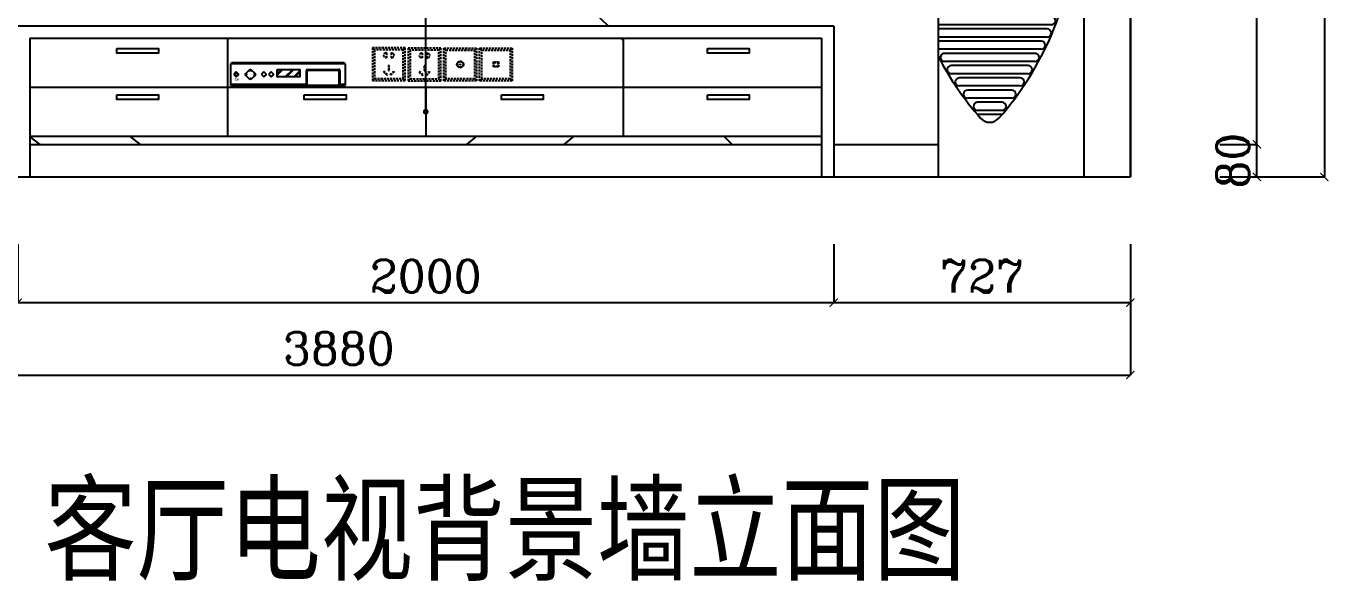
# Model space of a CAD drawing. Header units: millimetres. Extents: x 512961 to 1001058, y -961995 to -458543.
# Drawn here: x 879231 to 882424, y -912044 to -910684 of the extents above; entities that cross this region are included whole.
import ezdxf
from ezdxf.enums import TextEntityAlignment as Align

# ---------------------------------------------------------------- set-up
doc = ezdxf.new("R2010")
doc.units = ezdxf.units.MM
doc.header["$MEASUREMENT"] = 0
doc.header["$PDMODE"] = 3
doc.linetypes.add('DASHED2', pattern=[0.375, 0.25, -0.125])
doc.layers.get('0').update_dxf_attribs({"linetype": 'CONTINUOUS'})
doc.layers.get('DEFPOINTS').update_dxf_attribs({"linetype": 'CONTINUOUS'})
for name, color, linetype in [('2', 4, 'CONTINUOUS'), ('LAYER4', 7, 'CONTINUOUS'), ('txt', 7, 'CONTINUOUS'), ('家具外线', 4, 'CONTINUOUS'), ('衣服', 7, 'CONTINUOUS'), ('辅助线', 8, 'CONTINUOUS')]:
    doc.layers.add(name, color=color, linetype=linetype)
doc.styles.add('HZXY', font='complex.shx', dxfattribs={"bigfont": 'HZXY.shx'})
doc.styles.get("Standard").update_dxf_attribs({"font": 'complex.shx', "bigfont": 'hzxy.shx'})
doc.dimstyles.new('LMDIM40', dxfattribs={"dimtxt": 80, "dimasz": 20, "dimexe": 0, "dimexo": 0, "dimgap": 25, "dimtad": 1, "dimdec": 0, "dimzin": 0, "dimdsep": 46, "dimtxsty": 'Standard', "dimblk1": 'DOT', "dimblk2": 'DOT', "dimsah": 1, "dimcen": 0, "dimclrd": 2, "dimclre": 2, "dimclrt": 2, "dimadec": 0, "dimazin": 0, "dimtfac": 1, "dimtdec": 0, "dimtmove": 2, "dimatfit": 3, "dimldrblk": 'DOT', "dimfxl": 0, "dimtolj": 1, "dimtzin": 0, "dimarcsym": 0})

# ---------------------------------------------------------------- blocks, each defined once
blk = doc.blocks.new('sdgwre')
at = {"color": 8, "linetype": 'DASHED2', "ltscale": 20}
for p, q in [((189015.8236658382, -125715.3439733663), (189010.8236658382, -125710.3439733663)), ((189090.8236658382, -125710.3439733663), (189010.8236658382, -125710.3439733663)), ((189010.8236658382, -125710.3439733663), (189010.8236658382, -125790.3439733663)), ((189044.8236658382, -125722.4011689704), (189042.8236658382, -125722.4011689704)), ((189042.8236658382, -125722.4011689704), (189042.8236658382, -125723.4011689704)), ((189042.8236658382, -125733.4011689704), (189042.8236658382, -125734.4011689704)), ((189044.8236658382, -125734.4011689704), (189042.8236658382, -125734.4011689704)), ((189044.8236658382, -125722.4011689704), (189044.8236658382, -125734.4011689704)), ((189056.8236658382, -125722.4011689704), (189056.8236658382, -125734.4011689704)), ((189056.8236658382, -125722.4011689704), (189058.8236658382, -125722.4011689704)), ((189056.8236658382, -125734.4011689704), (189058.8236658382, -125734.4011689704)), ((189058.8236658382, -125722.4011689704), (189058.8236658382, -125723.4011689704)), ((189058.8236658382, -125733.4011689704), (189058.8236658382, -125734.4011689704)), ((189085.8236658382, -125715.3439733663), (189090.8236658382, -125710.3439733663)), ((189090.8236658382, -125790.3439733663), (189090.8236658382, -125710.3439733663)), ((189015.8236658382, -125785.3439733663), (189010.8236658382, -125790.3439733663)), ((189010.8236658382, -125790.3439733663), (189090.8236658382, -125790.3439733663)), ((189085.8236658382, -125785.3439733663), (189090.8236658382, -125790.3439733663))]:
    blk.add_line(p, q, dxfattribs=at)
for points in [[(189085.8236658382, -125785.3439733663), (189085.8236658382, -125715.3439733663), (189015.8236658382, -125715.3439733663), (189015.8236658382, -125785.3439733663)], [(189038.9212684025, -125767.2993360248), (189037.5070548401, -125768.7135495872), (189045.9923362143, -125777.1988309615), (189047.4065497767, -125775.7846173991)], [(189049.8236658382, -125765.4587104602), (189051.8236658382, -125765.4587104602), (189051.8236658382, -125753.4587104602), (189049.8236658382, -125753.4587104602)], [(189062.726063274, -125767.2993360248), (189064.1402768363, -125768.7135495872), (189055.654995462, -125777.1988309615), (189054.2407818997, -125775.7846173991)]]:
    blk.add_lwpolyline(points, close=True, dxfattribs=at)
for centre, start, end in [((189042.8236658382, -125728.4011689704), 90, 270), ((189058.8236658382, -125728.4011689704), 270, 90)]:
    blk.add_arc(centre, 5, start, end, dxfattribs=at)
blk = doc.blocks.new('wt2t')
at = {"color": 8, "linetype": 'DASHED2', "ltscale": 20}
for p, q in [((189327.1380178676, -125790.3439733663), (189327.1380178676, -125710.3439733663)), ((189332.1380178676, -125715.3439733663), (189327.1380178676, -125710.3439733663)), ((189327.1380178676, -125710.3439733663), (189407.1380178676, -125710.3439733663)), ((189402.1380178676, -125715.3439733663), (189407.1380178676, -125710.3439733663)), ((189407.1380178676, -125710.3439733663), (189407.1380178676, -125790.3439733663)), ((189332.1380178676, -125785.3439733663), (189327.1380178676, -125790.3439733663)), ((189407.1380178676, -125790.3439733663), (189327.1380178676, -125790.3439733663)), ((189402.1380178676, -125785.3439733663), (189407.1380178676, -125790.3439733663))]:
    blk.add_line(p, q, dxfattribs=at)
for points in [[(189332.1380178676, -125785.3439733663), (189332.1380178676, -125715.3439733663), (189402.1380178676, -125715.3439733663), (189402.1380178676, -125785.3439733663)], [(189361.1380178676, -125744.3439733663), (189373.1380178676, -125744.3439733663), (189373.1380178676, -125756.3439733663), (189361.1380178676, -125756.3439733663)], [(189362.1380178676, -125745.3439733663), (189372.1380178676, -125745.3439733663), (189372.1380178676, -125755.3439733663), (189362.1380178676, -125755.3439733663)]]:
    blk.add_lwpolyline(points, close=True, dxfattribs=at)
blk = doc.blocks.new('wgw')
at = {"color": 8, "linetype": 'DASHED2', "ltscale": 20}
for p, q in [((189209.7020214199, -125790.3439733663), (189209.7020214199, -125710.3439733663)), ((189214.7020214199, -125715.3439733663), (189209.7020214199, -125710.3439733663)), ((189209.7020214199, -125710.3439733663), (189289.7020214199, -125710.3439733663)), ((189284.7020214199, -125715.3439733663), (189289.7020214199, -125710.3439733663)), ((189289.7020214199, -125710.3439733663), (189289.7020214199, -125790.3439733663)), ((189214.7020214199, -125785.3439733663), (189209.7020214199, -125790.3439733663)), ((189289.7020214199, -125790.3439733663), (189209.7020214199, -125790.3439733663)), ((189284.7020214199, -125785.3439733663), (189289.7020214199, -125790.3439733663))]:
    blk.add_line(p, q, dxfattribs=at)
blk.add_lwpolyline([(189214.7020214199, -125785.3439733663), (189214.7020214199, -125715.3439733663), (189284.7020214199, -125715.3439733663), (189284.7020214199, -125785.3439733663)], close=True, dxfattribs=at)
blk.add_circle((189249.7020214199, -125750.3439733663), 8, dxfattribs=at)
at = {"color": 8, "linetype": 'DASHED2', "ltscale": 200}
for radius in [7, 1]:
    blk.add_circle((189249.7020214199, -125750.3439733663), radius, dxfattribs=at)
blk = doc.blocks.new('43stenb')
at = {"layer": '衣服', "ltscale": 10}
h = blk.add_hatch(dxfattribs=at)
h.set_pattern_fill('AR-RROOF', color=8, angle=45, style=0)
h.set_pattern_definition([(45, (-704.1541765686123, 0), (21.55261469056598, 57.47363917484257), [381, -50.8, 127, -25.4]), (45, (-689.2469514076377, 32.8677374031131), (-41.84799352418225, 5.926969039905642), [76.2, -8.382, 152.4, -19.05]), (45, (-710.4403558533609, 24.24669152688672), (81.36112045688655, 105.4282068613518), [203.2, -35.56, 101.6, -25.4])])
h.paths.add_polyline_path([(11889.40824239845, -17031.7481247115), (11889.40824239845, -17013.7158231924), (11833.88401324702, -17013.7158231924), (11833.88401324702, -17031.7481247115)])
at = {"layer": '衣服', "color": 44}
for p, q in [((11719.92854471519, -17052.90978820224), (11719.92854471519, -17000.99036644508)), ((11723.92854471519, -16996.99036644508), (11996.25520698272, -16996.99036644508)), ((11905.75068253065, -17052.90978820224), (11905.75068253065, -17015.6803825775)), ((11907.75068253065, -17013.6803825775), (11985.32086492995, -17013.6803825775)), ((11987.32086492995, -17015.6803825775), (11987.32086492995, -17052.90978820224)), ((12000.25520698273, -17000.99036644508), (12000.25520698273, -17052.90978820224)), ((12000.25520698273, -17052.90978820224), (11719.92854471519, -17052.90978820224)), ((11745.85611781464, -17057.45994420344), (11745.85611781464, -17052.90978820224)), ((11745.85611781464, -17052.90978820224), (11780.4873735549, -17052.90978820224)), ((11780.4873735549, -17057.45994420344), (11745.85611781464, -17057.45994420344)), ((11780.4873735549, -17052.90978820224), (11780.4873735549, -17057.45994420344)), ((11939.69637814301, -17052.90978820224), (11939.69637814301, -17057.45994420344)), ((11974.32763388327, -17052.90978820224), (11939.69637814301, -17052.90978820224)), ((11939.69637814301, -17057.45994420344), (11974.32763388327, -17057.45994420344)), ((11974.32763388327, -17057.45994420344), (11974.32763388327, -17052.90978820224))]:
    blk.add_line(p, q, dxfattribs=at)
at = {"layer": '衣服', "color": 8}
for p, q in [((11720.46444310005, -16998.99036644508), (11999.71930859786, -16998.99036644508)), ((11907.75068253065, -17052.90978820224), (11907.75068253065, -17017.6803825775)), ((11909.75068253065, -17015.6803825775), (11983.32086492995, -17015.6803825775)), ((11985.32086492995, -17017.6803825775), (11985.32086492995, -17052.90978820224)), ((11905.75068253065, -17050.90978820224), (11719.92854471519, -17050.90978820224)), ((12000.25520698273, -17050.90978820224), (11987.32086492995, -17050.90978820224))]:
    blk.add_line(p, q, dxfattribs=at)
at = {"layer": '衣服', "color": 44}
for points in [[(11756.99618651659, -17023.77395787442), (11766.00333185246, -17014.7668125227, -0.4142135623730006), (11770.52881525205, -17014.7668125227), (11779.53596066228, -17023.77395789008, -0.4142135626642823), (11779.53596066909, -17028.29944129192), (11770.52881532187, -17037.30658666409, -0.4142135626355398), (11766.00333192024, -17037.30658666206), (11756.99618652112, -17028.29944126949, -0.4142135617870459)], [(11732.84415958702, -17020.78081073646), (11728.3802303619, -17025.24473996151, 0.4142135623453086), (11728.38023036182, -17026.82865915129), (11732.84415958702, -17031.29258837741, 0.414213562003753), (11734.42807877588, -17031.29258837841), (11738.89200800192, -17026.82865916462, 0.4142135623730743), (11738.89200800192, -17025.24473997476), (11734.42807877688, -17020.78081073646, 0.4142135623730458)], [(11733.55126636821, -17021.48791751764), (11729.08733714308, -17025.9518467427, 0.4142135623389639), (11729.08733714308, -17026.12155237017), (11733.55126636828, -17030.5854815963, 0.4142135620079442), (11733.72097199559, -17030.58548159633), (11738.18490122171, -17026.12155238247, 0.4142135623720745), (11738.18490122074, -17025.95184675595), (11733.72097199464, -17021.4879175166, 0.4142135623780893)], [(11800.56309296613, -17020.78081073646), (11796.09916374102, -17025.24473996151, 0.4142135623453086), (11796.09916374094, -17026.82865915129), (11800.56309296613, -17031.29258837741, 0.414213562003753), (11802.14701215499, -17031.29258837841), (11806.61094138104, -17026.82865916462, 0.4142135623730743), (11806.61094138104, -17025.24473997476), (11802.14701215599, -17020.78081073646, 0.4142135623730458)], [(11818.72685452381, -17020.78081073646), (11814.26292529869, -17025.24473996151, 0.4142135623453086), (11814.26292529861, -17026.82865915129), (11818.72685452381, -17031.29258837741, 0.414213562003753), (11820.31077371267, -17031.29258837841), (11824.77470293871, -17026.82865916462, 0.4142135623730743), (11824.77470293871, -17025.24473997476), (11820.31077371367, -17020.78081073646, 0.4142135623730458)]]:
    blk.add_lwpolyline(points, format="xyb", close=True, dxfattribs=at)
at = {"layer": '衣服', "color": 8}
for points in [[(11765.93057698133, -17017.92694605415), (11768.26607355225, -17015.59144948322), (11770.60157012318, -17017.92694605415)], [(11760.3333726366, -17028.37219616051), (11757.99787606568, -17026.03669958959), (11760.3333726366, -17023.70120301866)], [(11765.93057698133, -17034.14645308523), (11768.26607355225, -17036.48194965616), (11770.60157012318, -17034.14645308523)], [(11776.55287966768, -17028.37219616051), (11778.88837623861, -17026.03669958959), (11776.55287966768, -17023.70120301866)]]:
    blk.add_lwpolyline(points, dxfattribs=at)
at = {"layer": '衣服', "color": 44}
blk.add_lwpolyline([(11833.88401324702, -17013.7158231924), (11889.40824239845, -17013.7158231924), (11889.40824239845, -17031.7481247115), (11833.88401324702, -17031.7481247115)], close=True, dxfattribs=at)
for centre, radius, start, end in [((11723.92854471519, -17000.99036644508), 4, 90, 180), ((11907.75068253065, -17015.6803825775), 2, 90, 180), ((11985.32086492995, -17015.6803825775), 2, 0, 90), ((11996.25520698272, -17000.99036644508), 4, 0, 90)]:
    blk.add_arc(centre, radius, start, end, dxfattribs=at)
at = {"layer": '衣服', "color": 8}
for centre, start, end in [((11909.75068253065, -17017.6803825775), 90, 180), ((11983.32086492995, -17017.6803825775), 359.9999999999968, 90)]:
    blk.add_arc(centre, 2, start, end, dxfattribs=at)
at = {"layer": '衣服', "color": 8, "style": 'HZXY'}
blk.add_text('电源', height=4.515840000000385, dxfattribs=at).set_placement((11733.83946817862, -17038.61179434028), align=Align.MIDDLE)
blk = doc.blocks.new('A$C634D003F')
at = {"color": 44, "linetype": 'ByBlock', "ltscale": 3}
for p, q in [((1.717632164247334, 1592.437244958244), (338.1377600961132, 1592.437244958361)), ((328.1377600961132, 1569.526937064598), (1.717632164247334, 1569.526937064598)), ((338.1377600961132, 1292.437244958244), (338.1377600961132, 1592.437244958361)), ((328.1377600961132, 1549.526937064598), (1.717632164247334, 1549.526937064598)), ((328.1377600961132, 1549.526937064598), (1.717632164247334, 1549.526937064598)), ((328.1377600961132, 1539.526937064598), (1.717632164247334, 1539.526937064598)), ((328.1377600961132, 1519.526937064598), (1.717632164247334, 1519.526937064598)), ((328.1377600961132, 1519.526937064598), (1.717632164247334, 1519.526937064598)), ((328.1377600961132, 1509.526937064598), (1.717632164247334, 1509.526937064598)), ((328.1377600961132, 1509.526937064598), (1.717632164247334, 1509.526937064598)), ((328.1377600961132, 1489.526937064598), (1.717632164247334, 1489.526937064598)), ((328.1377600961132, 1489.526937064598), (1.717632164247334, 1489.526937064598)), ((328.1377600961132, 1479.526937064598), (1.717632164247334, 1479.526937064598)), ((328.1377600961132, 1459.526937064598), (1.717632164247334, 1459.526937064598)), ((328.1377600961132, 1459.526937064598), (1.717632164247334, 1459.526937064598)), ((328.1377600961132, 1449.526937064598), (1.717632164247334, 1449.526937064598)), ((328.1377600961132, 1429.526937064598), (1.717632164247334, 1429.526937064598)), ((328.1377600961132, 1429.526937064598), (1.717632164247334, 1429.526937064598)), ((328.1377600961132, 1419.526937064598), (1.717632164247334, 1419.526937064598)), ((328.1377600961132, 1419.526937064598), (1.717632164247334, 1419.526937064598)), ((328.1377600961132, 1399.526937064598), (1.717632164247334, 1399.526937064598)), ((328.1377600961132, 1399.526937064598), (1.717632164247334, 1399.526937064598)), ((328.1377600961132, 1389.526937064598), (1.717632164247334, 1389.526937064598)), ((328.1377600961132, 1369.526937064598), (1.717632164247334, 1369.526937064598)), ((328.1377600961132, 1369.526937064598), (1.717632164247334, 1369.526937064598)), ((328.1377600961132, 1359.526937064598), (1.717632164247334, 1359.526937064598)), ((328.1377600961132, 1359.526937064598), (1.717632164247334, 1359.526937064598)), ((328.1377600961132, 1339.526937064598), (1.717632164247334, 1339.526937064598)), ((328.1377600961132, 1339.526937064598), (1.717632164247334, 1339.526937064598)), ((328.1377600961132, 1329.526937064598), (1.717632164247334, 1329.526937064598)), ((328.1377600961132, 1309.526937064598), (1.717632164247334, 1309.526937064598)), ((328.1377600961132, 1309.526937064598), (1.717632164247334, 1309.526937064598)), ((1.717632164247334, 1292.437244958244), (338.1377600961132, 1292.437244958244)), ((-0.0001922050723806024, 719.9999453907367), (336.4199357267935, 719.9999453907367)), ((336.4199357267935, 719.9999453907367), (336.4199357267935, 587.2446462109219)), ((326.4199357267935, 693.1185323854443), (-0.0001922050723806024, 693.1185323854443)), ((326.4199357267935, 693.1185323854443), (-0.0001922050723806024, 693.1185323854443)), ((326.4199357267935, 673.1185323854443), (-0.0001922050723806024, 673.1185323854443)), ((326.4199357267935, 673.1185323854443), (-0.0001922050723806024, 673.1185323854443)), ((326.4199357267935, 663.1185323854443), (-0.0001922050723806024, 663.1185323854443)), ((326.4199357267935, 643.1185323854443), (-0.0001922050723806024, 643.1185323854443)), ((326.4199357267935, 643.1185323854443), (-0.0001922050723806024, 643.1185323854443)), ((326.4199357267935, 633.1185323854443), (-0.0001922050723806024, 633.1185323854443)), ((326.4199357267935, 613.1185323854443), (-0.0001922050723806024, 613.1185323854443)), ((326.4199357267935, 613.1185323854443), (-0.0001922050723806024, 613.1185323854443)), ((326.4199357267935, 603.1185323854443), (-0.0001922050723806024, 603.1185323854443)), ((326.4199357267935, 583.1185323854443), (-0.0001922050723806024, 583.1185323854443)), ((326.4199357267935, 583.1185323854443), (-0.0001922050723806024, 583.1185323854443)), ((321.6273591351928, 573.1185323854443), (-0.0001922050723806024, 573.1185323854443)), ((321.6273591351928, 553.1185323854443), (-0.0001922050723806024, 553.1185323854443)), ((321.6273591351928, 553.1185323854443), (-0.0001922050723806024, 553.1185323854443)), ((317.6343746288912, 543.1185323854443), (-0.0001922050723806024, 543.1185323854443)), ((317.6343746288912, 523.1185323854443), (-0.0001922050723806024, 523.1185323854443)), ((317.6343746288912, 523.1185323854443), (-0.0001922050723806024, 523.1185323854443)), ((313.1502627587179, 513.1185323854443), (-0.0001922050723806024, 513.1185323854443)), ((313.1502627587179, 493.1185323854443), (-0.0001922050723806024, 493.1185323854443)), ((313.1502627587179, 493.1185323854443), (-0.0001922050723806024, 493.1185323854443)), ((304.6644474820932, 483.1185323854443), (-0.0001922050723806024, 483.1185323854443)), ((304.6644474820932, 463.1185323855607), (-0.0001922050723806024, 463.1185323855607)), ((304.6644474820932, 463.1185323855607), (-0.0001922050723806024, 463.1185323855607)), ((297.1335837779334, 453.1185323854443), (-0.0001922050723806024, 453.1185323854443)), ((297.1335837779334, 433.1185323855607), (-0.0001922050723806024, 433.1185323855607)), ((297.1335837779334, 433.1185323855607), (-0.0001922050723806024, 433.1185323855607)), ((287.9296626277501, 423.1185323855607), (-0.0001922050723806024, 423.1185323855607)), ((287.9296626277501, 403.1185323855607), (-0.0001922050723806024, 403.1185323855607)), ((287.9296626277501, 403.1185323855607), (-0.0001922050723806024, 403.1185323855607)), ((277.47066132084, 393.1185323854443), (-0.0001922051887959242, 393.1185323855607)), ((277.47066132084, 373.1185323855607), (-0.0001922051887959242, 373.1185323855607)), ((277.47066132084, 373.1185323855607), (-0.0001922051887959242, 373.1185323855607)), ((267.0112772505963, 363.1185323855607), (-0.0001922050723806024, 363.1185323854443)), ((267.0112772505963, 343.1185323855607), (-0.0001922050723806024, 343.1185323855607)), ((267.0112772505963, 343.1185323855607), (-0.0001922050723806024, 343.1185323855607)), ((252.3679098946741, 333.1185323855607), (0.4719615589128807, 333.1185323855607)), ((252.3679098946741, 313.1185323855607), (0.4719615589128807, 313.1185323855607)), ((252.3679098946741, 313.1185323855607), (0.4719615589128807, 313.1185323855607)), ((237.3065652494552, 303.1185323855607), (15.5333062041318, 303.1185323855607)), ((237.3065652494552, 283.1185323855607), (15.5333062041318, 283.1185323855607)), ((237.3065652494552, 283.1185323855607), (15.5333062041318, 283.1185323855607)), ((220.5717803952284, 273.1185323855607), (32.26809105835855, 273.1185323855607)), ((220.5717803952284, 253.1185323855607), (32.26809105835855, 253.1185323855607)), ((220.5717803952284, 253.1185323855607), (32.26809105835855, 253.1185323855607)), ((200.9080924118171, 243.1185323855607), (51.93177904176991, 243.1185323855607)), ((200.9080924118171, 223.1185323855607), (51.93177904176991, 223.1185323855607)), ((200.9080924118171, 223.1185323855607), (51.93177904176991, 223.1185323855607)), ((180.40768432396, 213.1185323855607), (72.43218712962698, 213.1185323855607)), ((180.40768432396, 193.1185323855607), (72.43218712962698, 193.1185323855607)), ((180.40768432396, 193.1185323855607), (72.43218712962698, 193.1185323855607)), ((156.5607785809552, 183.1185323855607), (96.27909287263174, 183.1185323855607)), ((156.5607785809552, 163.1185323855607), (96.27909287263174, 163.1185323855607)), ((156.5607785809552, 163.1185323855607), (96.27909287263174, 163.1185323855607)), ((156.60860489693, 153.1185323855607), (96.23126655665692, 153.1185323855607))]:
    blk.add_line(p, q, dxfattribs=at)
for points in [[(101.8365142741241, 1255.266998322331), (113.0781144758221, 1255.266998322331), (113.0781144758221, 1244.037621130468), (101.8365142741241, 1244.037621130468)], [(115.1783355250955, 1255.266998322331), (126.4199357267935, 1255.266998322331), (126.4199357267935, 1244.037621130468), (115.1783355250955, 1244.037621130468)], [(128.8202430349775, 1255.266998322331), (140.0618432366755, 1255.266998322331), (140.0618432366755, 1244.037621130468), (128.8202430349775, 1244.037621130468)], [(142.4621505448595, 1255.266998322331), (153.7037507465575, 1255.266998322331), (153.7037507465575, 1244.037621130468), (142.4621505448595, 1244.037621130468)], [(94.23441479622852, 1215.726249927538), (97.65593401610386, 1215.726249927538), (97.65593401610386, 1212.152968035312), (94.23441479622852, 1212.152968035312)], [(100.1442768339766, 1215.726249927538), (103.565796053852, 1215.726249927538), (103.565796053852, 1212.152968035312), (100.1442768339766, 1212.152968035312)], [(105.587550670607, 1215.726249927538), (109.0090698904824, 1215.726249927538), (109.0090698904824, 1212.152968035312), (105.587550670607, 1212.152968035312)], [(111.4974127082387, 1215.726249927538), (114.918931928114, 1215.726249927538), (114.918931928114, 1212.152968035312), (111.4974127082387, 1212.152968035312)], [(116.9406865449855, 1215.726249927538), (120.3622057648608, 1215.726249927538), (120.3622057648608, 1212.152968035312), (116.9406865449855, 1212.152968035312)], [(103.7211978664855, 1201.899820416002), (105.7429524832405, 1201.899820416002), (105.7429524832405, 1199.103628533892), (103.7211978664855, 1199.103628533892)], [(108.3870798767311, 1201.899820416002), (110.4088344936026, 1201.899820416002), (110.4088344936026, 1199.103628533892), (108.3870798767311, 1199.103628533892)], [(112.2751872977242, 1201.899820416002), (114.2969419144792, 1201.899820416002), (114.2969419144792, 1199.103628533892), (112.2751872977242, 1199.103628533892)], [(116.9410693080863, 1201.899820416002), (118.9628239248414, 1201.899820416002), (118.9628239248414, 1199.103628533892), (116.9410693080863, 1199.103628533892)]]:
    blk.add_lwpolyline(points, close=True, dxfattribs=at)
blk.add_circle((148.6140114025911, 1211.783424692461), 0.8620448479827765, dxfattribs=at)
for centre, radius, start, end in [((328.1377600961132, 1559.526937064598), 10, 270, 90), ((328.1377600961132, 1529.526937064598), 10, 270, 90), ((328.1377600961132, 1499.526937064598), 10, 270, 90), ((328.1377600961132, 1469.526937064598), 10, 270, 90), ((328.1377600961132, 1439.526937064598), 10, 270, 90), ((328.1377600961132, 1409.526937064598), 10, 270, 90), ((328.1377600961132, 1379.526937064598), 10, 270, 90), ((328.1377600961132, 1349.526937064598), 10, 270, 90), ((328.1377600961132, 1319.526937064598), 10, 270, 90), ((326.4199357267935, 683.1185323854443), 10, 270, 90), ((326.4199357267935, 653.1185323854443), 10, 270, 90), ((326.4199357267935, 623.1185323854443), 10, 270, 90), ((-422.5023657142883, 647.2825694977073), 761.2933809361258, 318.6346668230922, 355.4767827857513), ((326.4199357267935, 593.1185323854443), 10, 270, 90), ((317.6343746288912, 533.1185323854443), 10, 270, 90), ((321.6273591351928, 563.1185323854443), 10, 270, 90), ((313.1502627587179, 503.1185323854443), 10, 270, 90), ((326.4199357267935, 503.1185323854443), 10, 87.39782035090968, 90), ((304.6644474820932, 473.1185323854443), 10, 270, 90), ((297.1335837779334, 443.1185323854443), 10, 270, 90), ((287.9296626277501, 413.1185323855607), 10, 270, 90), ((277.47066132084, 383.1185323855607), 10, 270, 90), ((267.0112772505963, 353.1185323855607), 10, 270, 90), ((0.4719615589128807, 323.1185323855607), 10, 90, 92.70624793417092), ((252.3679098946741, 323.1185323855607), 10, 270, 90), ((0.4719615589128807, 323.1185323855607), 10, 267.2937520658291, 270), ((675.3422371678753, 647.2825694977073), 761.2933809361283, 207.4890851875531, 221.3653331769078), ((15.5333062041318, 293.1185323855607), 10, 90, 270), ((237.3065652494552, 293.1185323855607), 10, 270, 90), ((32.26809105835855, 263.1185323855607), 10, 90, 270), ((220.5717803952284, 263.1185323855607), 10, 270, 90), ((51.93177904176991, 233.1185323855607), 10, 90, 270), ((200.9080924118171, 233.1185323855607), 10, 270, 90), ((72.43218712962698, 203.1185323855607), 10, 90, 270), ((180.40768432396, 203.1185323855607), 10, 270, 90), ((96.27909287263174, 173.1185323855607), 10, 90, 270), ((156.5607785809552, 173.1185323855607), 10, 270, 90), ((126.4199357267935, 164.0903999354923), 30, 221.5917793090598, 318.4082206909402)]:
    blk.add_arc(centre, radius, start, end, dxfattribs=at)
blk.add_ellipse((126.4199357267935, 1210.32031105354), major_axis=(-55.18592373665888, 0), ratio=0.3144734024481645, dxfattribs=at)
for points, knots in [([(73.2340119901346, 1210.32031105354), (73.2340119901346, 1209.900875812862), (73.30750575161073, 1209.479152505985), (73.63944467005786, 1208.571047567064), (73.90102422365453, 1208.085223418428), (74.65978499106131, 1207.06104407832), (75.15678997442592, 1206.524450093973), (76.39496433967724, 1205.435295467614), (77.1355160648236, 1204.883027449134), (79.74907265405636, 1203.214872264303), (81.99522094114218, 1202.118678477593), (87.30839463637676, 1200.104131808039), (90.37483896745834, 1199.183914787485), (97.1371730963001, 1197.588101060013), (100.832920605666, 1196.912086703232), (108.6386167913442, 1195.847696195124), (112.7482806680491, 1195.459241423872), (121.1480352227809, 1194.993495473405), (125.4377611152595, 1194.916194426827), (135.1703390121693, 1195.100348054781), (140.5919222186785, 1195.465598746203), (150.8271711646812, 1196.683205722831), (155.6397682128008, 1197.535770506482), (163.4541633935878, 1199.455648517469), (166.6255915195215, 1200.460227103904), (171.459099069587, 1202.42554958025), (173.2975098368479, 1203.353181556216), (175.9675829729531, 1205.046220783726), (176.9284952349262, 1205.8049238862), (178.2507587110158, 1207.13083640323), (178.6917618465377, 1207.705113546806), (179.3057804650161, 1208.779146682937), (179.4806351967854, 1209.275590799283), (179.6236748041119, 1210.142007522867), (179.62240294402, 1210.522581138997), (179.4859982136404, 1211.315242435783), (179.3488063161494, 1211.729325085762), (178.8944380542962, 1212.614748038817), (178.5761012030998, 1213.084711440373), (177.732316516689, 1214.058883304242), (177.2072883887449, 1214.562277763616), (175.3466017754981, 1216.06258487748), (173.7159068806795, 1217.066593181109), (169.7467054345179, 1218.974062593887), (167.40950169391, 1219.879258273169), (162.1512359738117, 1221.527456878219), (159.2302590435138, 1222.271016219282), (152.9426358760102, 1223.555720018107), (149.5760889855446, 1224.097003683099), (140.7949687120272, 1225.163625085726), (135.1970356939128, 1225.544635731378), (123.8947976372438, 1225.748624339234), (118.1920429362217, 1225.571612894302), (107.2453076022211, 1224.678134826478), (102.0027382428525, 1223.961566959275), (92.50450872292276, 1222.06712831778), (88.24963534832932, 1220.88816199475), (82.46505887270905, 1218.703329937183), (80.5061189691769, 1217.790050090291), (77.54518833511975, 1216.069184174645), (76.4381057448918, 1215.269644529908), (74.90450786519796, 1213.867412579479), (74.38595773698762, 1213.259122746531), (73.64861160027795, 1212.11677838047), (73.42882109724451, 1211.586659908993), (73.26150344207417, 1210.828197017661), (73.2340119901346, 1210.574149219436), (73.2340119901346, 1210.32031105354)], [0, 0, 0, 0, 0.1144469165630185, 0.1144469165630185, 0.2288938331260371, 0.2288938331260371, 0.3433407496890556, 0.3433407496890556, 0.4577876662520741, 0.4577876662520741, 0.6924085884605973, 0.6924085884605973, 0.9270295106691204, 0.9270295106691204, 1.161650432877644, 1.161650432877644, 1.396271355086167, 1.396271355086167, 1.63089227729469, 1.63089227729469, 1.932448208226521, 1.932448208226521, 2.234004139158352, 2.234004139158352, 2.48327368489787, 2.48327368489787, 2.681188309446046, 2.681188309446046, 2.837698734189365, 2.837698734189365, 2.96371025157227, 2.96371025157227, 3.089721768955175, 3.089721768955175, 3.195655920440501, 3.195655920440501, 3.301590071925827, 3.301590071925827, 3.407524223411153, 3.407524223411153, 3.513458374896479, 3.513458374896479, 3.72104023126879, 3.72104023126879, 3.928622087641102, 3.928622087641102, 4.136203944013413, 4.136203944013413, 4.343785800385724, 4.343785800385724, 4.655059054901701, 4.655059054901701, 4.966332309417677, 4.966332309417677, 5.277605563933653, 5.277605563933653, 5.588878818449629, 5.588878818449629, 5.787212742432676, 5.787212742432676, 5.951924365735325, 5.951924365735325, 6.082923750923652, 6.082923750923652, 6.21392313611198, 6.21392313611198, 6.283185307179586, 6.283185307179586, 6.283185307179586, 6.283185307179586]), ([(147.8138057772303, 1214.030364072416), (147.5877477637259, 1214.782316622208), (146.9027167985914, 1217.060982939322), (143.6962822227506, 1217.285652123159), (138.4409352813382, 1220.479720473173), (143.2454944902565, 1216.207169974456), (143.8487827434437, 1213.470795415342), (145.0652220215416, 1213.05795535713), (145.426875142497, 1212.984065949917)], [0, 0, 0, 0, 18.2709918279473, 55.36718197812723, 81.1041639611915, 117.2467946949044, 142.3550222876453, 151.511380210859, 151.511380210859, 151.511380210859, 151.511380210859])]:
    blk.add_open_spline(points, degree=3, knots=knots, dxfattribs=at)
for points in [[(127.2091674644034, 1223.980120560038), (133.0557112080278, 1221.525944110355), (138.9022549515357, 1219.071767660673), (143.2678909410024, 1215.173314180225)], [(134.5017924899003, 1211.979090332985), (138.2333627941553, 1212.489106591325), (141.9649330982938, 1212.999122849666), (145.4693458882393, 1212.935176442959)], [(145.426875142497, 1212.984065949917), (145.9378037172137, 1212.397390139522), (146.4237684663385, 1211.786367991823), (146.8875846840674, 1211.153745163698)], [(148.3387761182385, 1208.99578073516), (150.5229878722457, 1205.464443886769), (152.1882703376468, 1201.427013630513), (153.7346367462305, 1197.273608743795)], [(154.1334918184439, 1210.99546840135), (158.4042325327173, 1208.777668952942), (161.8962147904094, 1204.592167574679), (165.3881970479852, 1200.40666619665)]]:
    blk.add_open_spline(points, degree=3, dxfattribs=at)
for points in [[(149.0601916195592, 1213.607301808777), (149.9424939014716, 1219.435314979288), (153.5403462762479, 1223.110897540115), (153.8450955358567, 1223.369832276483)], [(157.4976534249727, 1221.553180493182), (156.4151617469033, 1218.353194123134), (154.36836739711, 1215.153897508979), (151.3799989385298, 1212.478118392639)], [(153.8450955358567, 1223.369832276483), (154.0179905375699, 1221.078264149139), (153.6041128627257, 1219.27358808415), (155.8692661660025, 1221.226984329987), (157.1656051949831, 1221.630706974422), (157.4976534249727, 1221.553180493182)], [(146.8875846840674, 1211.153745163698), (144.0512741515413, 1209.182459411328), (143.5306507357163, 1204.821550605237)], [(148.4567217866424, 1209.763770368882), (147.5198869579472, 1206.658550528693), (143.5306507357163, 1204.821550605237)], [(151.8911843671231, 1211.189945710008), (155.571937205852, 1209.552976125153), (157.8959131204756, 1207.687463119742), (156.1912196379853, 1208.307642891537), (159.7537304383004, 1204.68866395799), (153.4498680707766, 1205.736345170182), (150.2700394656276, 1209.306372059393)]]:
    blk.add_spline(points, degree=3, dxfattribs=at)
at = {"layer": '2', "color": 7}
for p, q in [((358.0803358400008, -5.460926331579685e-05), (358.0803358400008, 1666.47035653796)), ((-0.0001922050723806024, 1644.999945390737), (-0.0001922050723806024, -5.460926331579685e-05)), ((471.1589577411069, -5.460926331579685e-05), (471.1589577411069, 1653.562282003462)), ((-0.0001922050723806024, -5.460926331579685e-05), (471.1589577411069, -5.460926331579685e-05))]:
    blk.add_line(p, q, dxfattribs=at)
blk.add_arc((259.9998077949276, 305.4999453907367), 1364.499999999982, 81.09758469440919, 100.9846491163813, dxfattribs=at)
at = {"layer": 'LAYER4', "color": 44}
for p, q in [((-0.0001922051887959242, 1616.354913722374), (266.937444808078, 1616.354913722374)), ((-0.0001922051887959242, 1591.100000021746), (266.937444808078, 1591.100000021746)), ((-0.0001922051887959242, 1576.430596606806), (266.937444808078, 1576.430596606806)), ((-0.0001922051887959242, 1554.204542235588), (266.937444808078, 1554.204542235588)), ((-0.0001922051887959242, 1540.663481905009), (266.937444808078, 1540.663481905009)), ((-0.0001922051887959242, 1515.558825285407), (266.937444808078, 1515.558825285407)), ((-0.0001922051887959242, 1502.017764954944), (266.937444808078, 1502.017764954944)), ((-0.0001922051887959242, 1481.068289353279), (266.937444808078, 1481.068289353279)), ((-0.0001922051887959242, 1467.527229022817), (266.937444808078, 1467.527229022817)), ((-0.0001922051887959242, 1443.260508304113), (266.937444808078, 1443.260508304113))]:
    blk.add_line(p, q, dxfattribs=at)
blk = doc.blocks.new('_ArchTick')
at = {"color": 0, "linetype": 'ByBlock', "const_width": 0.15}
blk.add_lwpolyline([(-0.5, -0.5), (0.5, 0.5)], dxfattribs=at)
blk = doc.blocks.new('*D898')
at = {"layer": 'DEFPOINTS', "color": 0}
for p in [(879210.5427133105, -911219.0882723173), (881210.542751376, -911219.0882723173), (881210.542751376, -911362.0882723173)]:
    blk.add_point(p, dxfattribs=at)
at = {"layer": 'txt', "color": 2, "lineweight": -2}
for p, q in [((879210.5427133105, -911219.0882723173), (879210.5427133105, -911362.0882723173)), ((881210.542751376, -911219.0882723173), (881210.542751376, -911362.0882723173)), ((879210.5427133105, -911362.0882723173), (881210.542751376, -911362.0882723173))]:
    blk.add_line(p, q, dxfattribs=at)
at = {"layer": 'txt', "color": 2, "lineweight": -2, "xscale": 20, "yscale": 20, "zscale": 20, "rotation": 180}
blk.add_blockref('_ArchTick', (879210.5427133105, -911362.0882723173), dxfattribs=at)
at = {"layer": 'txt', "color": 2, "lineweight": -2, "xscale": 20, "yscale": 20, "zscale": 20}
blk.add_blockref('_ArchTick', (881210.542751376, -911362.0882723173), dxfattribs=at)
at = {"layer": 'txt', "color": 2, "insert": (880210.5427323433, -911297.0882723173), "char_height": 80, "attachment_point": 5}
blk.add_mtext('\\A1;2000', dxfattribs=at)
blk = doc.blocks.new('_DOT')
at = {"color": 0, "linetype": 'ByBlock'}
blk.add_line((-0.5, 0), (-1, 0), dxfattribs=at)
at = {"color": 0, "linetype": 'ByBlock', "const_width": 0.5}
blk.add_lwpolyline([(-0.25, 0, 1), (0.25, 0, 1)], format="xyb", close=True, dxfattribs=at)
blk = doc.blocks.new('DOT')
at = {"color": 0, "linetype": 'ByBlock'}
blk.add_line((-0.3499999999999943, 0), (-1, 0), dxfattribs=at)
at = {"color": 0, "linetype": 'ByBlock', "const_width": 0.35}
blk.add_lwpolyline([(-0.1749999999999972, 0, 1), (0.1749999999999972, 0, 1)], format="xyb", close=True, dxfattribs=at)
blk = doc.blocks.new('*D899')
at = {"layer": 'DEFPOINTS', "color": 0}
for p in [(881210.542751376, -911219.0882723173), (881937.5527039374, -911219.0882723173), (881937.5527039374, -911362.0882723173)]:
    blk.add_point(p, dxfattribs=at)
at = {"layer": 'txt', "color": 2, "lineweight": -2}
for p, q in [((881210.542751376, -911219.0882723173), (881210.542751376, -911362.0882723173)), ((881937.5527039374, -911219.0882723173), (881937.5527039374, -911362.0882723173)), ((881210.542751376, -911362.0882723173), (881937.5527039374, -911362.0882723173))]:
    blk.add_line(p, q, dxfattribs=at)
at = {"layer": 'txt', "color": 2, "lineweight": -2, "xscale": 20, "yscale": 20, "zscale": 20, "rotation": 180}
blk.add_blockref('_ArchTick', (881210.542751376, -911362.0882723173), dxfattribs=at)
at = {"layer": 'txt', "color": 2, "lineweight": -2, "xscale": 20, "yscale": 20, "zscale": 20}
blk.add_blockref('_ArchTick', (881937.5527039374, -911362.0882723173), dxfattribs=at)
at = {"layer": 'txt', "color": 2, "insert": (881574.0477276568, -911297.0882723173), "char_height": 80, "attachment_point": 5}
blk.add_mtext('\\A1;727', dxfattribs=at)
blk = doc.blocks.new('*D900')
at = {"layer": 'DEFPOINTS', "color": 0}
for p in [(878057.5527039373, -911219.0882723173), (881937.5527039374, -911219.0882723173), (881937.5527039374, -911539.5882723173)]:
    blk.add_point(p, dxfattribs=at)
at = {"layer": 'txt', "color": 2, "lineweight": -2}
for p, q in [((878057.5527039373, -911219.0882723173), (878057.5527039373, -911539.5882723173)), ((881937.5527039374, -911219.0882723173), (881937.5527039374, -911539.5882723173)), ((878057.5527039373, -911539.5882723173), (881937.5527039374, -911539.5882723173))]:
    blk.add_line(p, q, dxfattribs=at)
at = {"layer": 'txt', "color": 2, "lineweight": -2, "xscale": 20, "yscale": 20, "zscale": 20, "rotation": 180}
blk.add_blockref('_ArchTick', (878057.5527039373, -911539.5882723173), dxfattribs=at)
at = {"layer": 'txt', "color": 2, "lineweight": -2, "xscale": 20, "yscale": 20, "zscale": 20}
blk.add_blockref('_ArchTick', (881937.5527039374, -911539.5882723173), dxfattribs=at)
at = {"layer": 'txt', "color": 2, "insert": (879997.5527039373, -911474.5882723173), "char_height": 80, "attachment_point": 5}
blk.add_mtext('\\A1;3880', dxfattribs=at)
blk = doc.blocks.new('*D902')
at = {"layer": 'DEFPOINTS', "color": 0}
for p in [(882157.0527039374, -910974.0882177075), (882247.5527039374, -910974.0882177075), (882157.0527039375, -911054.0883269273)]:
    blk.add_point(p, dxfattribs=at)
at = {"layer": 'txt', "color": 2, "lineweight": -2}
for p, q in [((882157.0527039374, -910974.0882177075), (882247.5527039374, -910974.0882177075)), ((882247.5527039374, -911054.0883269273), (882247.5527039374, -910974.0882177075)), ((882157.0527039375, -911054.0883269273), (882247.5527039374, -911054.0883269273))]:
    blk.add_line(p, q, dxfattribs=at)
at = {"layer": 'txt', "color": 2, "lineweight": -2, "xscale": 20, "yscale": 20, "zscale": 20}
for p, rotation in [((882247.5527039374, -910974.0882177075), 90), ((882247.5527039374, -911054.0883269273), 270)]:
    blk.add_blockref('_ArchTick', p, dxfattribs=dict(at, rotation=rotation))
at = {"layer": 'txt', "color": 2, "insert": (882188.5527039374, -911014.0882723172), "char_height": 80, "attachment_point": 5, "rotation": 90}
blk.add_mtext('\\A1;80', dxfattribs=at)
blk = doc.blocks.new('*D903')
at = {"layer": 'DEFPOINTS', "color": 0}
for p in [(882157.0527039374, -909400.5259903136), (882247.5527039374, -909400.5259903136), (882157.0527039374, -910974.0882177075)]:
    blk.add_point(p, dxfattribs=at)
at = {"layer": 'txt', "color": 2, "lineweight": -2}
for p, q in [((882157.0527039374, -909400.5259903136), (882247.5527039374, -909400.5259903136)), ((882247.5527039374, -910974.0882177075), (882247.5527039374, -909400.5259903136)), ((882157.0527039374, -910974.0882177075), (882247.5527039374, -910974.0882177075))]:
    blk.add_line(p, q, dxfattribs=at)
at = {"layer": 'txt', "color": 2, "lineweight": -2, "xscale": 20, "yscale": 20, "zscale": 20}
for p, rotation in [((882247.5527039374, -909400.5259903136), 90), ((882247.5527039374, -910974.0882177075), 270)]:
    blk.add_blockref('_ArchTick', p, dxfattribs=dict(at, rotation=rotation))
at = {"layer": 'txt', "color": 2, "insert": (882182.5527039376, -910187.3071040104), "char_height": 80, "attachment_point": 5, "rotation": 90}
blk.add_mtext('\\A1;1574', dxfattribs=at)
blk = doc.blocks.new('*D906')
at = {"layer": 'DEFPOINTS', "color": 0}
for p in [(882157.0527039374, -908354.0882723171), (882157.0527039374, -911054.0883269273), (882413.0527039374, -911054.0883269273)]:
    blk.add_point(p, dxfattribs=at)
at = {"layer": 'txt', "color": 2, "lineweight": -2}
for p, q in [((882157.0527039374, -908354.0882723171), (882413.0527039374, -908354.0882723171)), ((882413.0527039374, -908354.0882723171), (882413.0527039374, -911054.0883269273)), ((882157.0527039374, -911054.0883269273), (882413.0527039374, -911054.0883269273))]:
    blk.add_line(p, q, dxfattribs=at)
at = {"layer": 'txt', "color": 2, "lineweight": -2, "xscale": 20, "yscale": 20, "zscale": 20}
for p, rotation in [((882413.0527039374, -908354.0882723171), 90), ((882413.0527039374, -911054.0883269273), 270)]:
    blk.add_blockref('_ArchTick', p, dxfattribs=dict(at, rotation=rotation))
at = {"layer": 'txt', "color": 2, "insert": (882348.0527039376, -909704.088299622), "char_height": 80, "attachment_point": 5, "rotation": 90}
blk.add_mtext('\\A1;2700', dxfattribs=at)

msp = doc.modelspace()

# ---------------------------------------------------------------- linework, layer by layer
at = {"layer": 'txt'}
for p, q in [((881937.5527039374, -908354.0882723172), (881937.5527039374, -911054.0882723172)), ((879240.5427133106, -910974.0882723171), (881180.5427513759, -910974.088272317)), ((881210.542751376, -910974.088272317), (881466.3935539912, -910974.0882723168)), ((878057.5527039373, -911054.0882723171), (881937.5527039373, -911054.088272317))]:
    msp.add_line(p, q, dxfattribs=at)
at = {"layer": '家具外线', "lineweight": -3, "ltscale": 3}
for p, q in [((881210.542751376, -910684.088340162), (879210.5427133106, -910684.088340162)), ((881210.542751376, -910684.088340162), (881210.542751376, -911054.0883926284)), ((879240.5427133106, -910714.088340162), (879240.5427133106, -911054.0883926284)), ((879240.5427133106, -910714.088340162), (881180.5427513759, -910714.088340162)), ((879725.5427228269, -910954.0883926284), (879725.542722827, -910714.0883401621)), ((880695.5427418596, -910954.0883926282), (880695.5427418597, -910714.0883401621)), ((881180.542751376, -910714.088340162), (881180.542751376, -911054.0883926284)), ((879240.5427133106, -910834.0883926284), (881180.5427513759, -910834.0883926284)), ((880210.5427323432, -910834.0883926284), (880210.5427323432, -910954.0883926282)), ((879240.5427133106, -910954.0883926284), (881180.5427513759, -910954.0883926282))]:
    msp.add_line(p, q, dxfattribs=at)
for points in [[(879453.5527039374, -910739.0882723173), (879556.0527039374, -910739.0882723173), (879556.0527039374, -910750.5882723173), (879453.5527039374, -910750.5882723173)], [(880901.0527039374, -910739.0882723173), (881003.5527039374, -910739.0882723173), (881003.5527039374, -910750.5882723173), (880901.0527039374, -910750.5882723173)], [(879453.5527039374, -910852.5882723173), (879556.0527039374, -910852.5882723173), (879556.0527039374, -910864.0882723173), (879453.5527039374, -910864.0882723173)], [(879912.8027039374, -910852.5882723173), (880015.3027039374, -910852.5882723173), (880015.3027039374, -910864.0882723173), (879912.8027039374, -910864.0882723173)], [(880396.0527039374, -910852.5882723173), (880498.5527039374, -910852.5882723173), (880498.5527039374, -910864.0882723173), (880396.0527039374, -910864.0882723173)], [(880901.0527039374, -910852.5882723173), (881003.5527039374, -910852.5882723173), (881003.5527039374, -910864.0882723173), (880901.0527039374, -910864.0882723173)]]:
    msp.add_lwpolyline(points, close=True, dxfattribs=at)
at = {"layer": '辅助线'}
for p, q in [((880226.0635473668, -910270.5040548319), (880658.5772672944, -910684.0883401618)), ((880689.9503442176, -910714.088340162), (880695.5427418596, -910719.4359804229)), ((879240.5427133106, -910955.4200072305), (879264.7625010675, -910974.088272317)), ((879484.5217213054, -910954.0883926282), (879510.469115934, -910974.0882723171)), ((880335.3025556537, -910954.0883926282), (880310.6527039373, -910974.0882723167)), ((880573.3755814778, -910954.0883926282), (880548.7257297614, -910974.0882723167)), ((880940.9350144694, -910954.0883926281), (880961.8502732669, -910974.0882723168))]:
    msp.add_line(p, q, dxfattribs=at)

# ---------------------------------------------------------------- block references
at = {"color": 1, "linetype": 'ByBlock'}
for name, p in [('sdgwre', (691069.2290380992, -785027.2442989511)), ('sdgwre', (691156.7642614819, -785027.8242400958)), ('wgw', (691045.421129283, -785027.8242400958)), ('wt2t', (691015.5203562181, -785027.8242400958))]:
    msp.add_blockref(name, p, dxfattribs=at)
at = {"layer": 'txt'}
msp.add_blockref('A$C634D003F', (881466.3937461963, -911054.0882723171), dxfattribs=at)
at = {"layer": '衣服', "color": 1}
msp.add_blockref('43stenb', (868012.6241592222, -893776.6283616188), dxfattribs=at)

# ---------------------------------------------------------------- texts
at = {"layer": 'txt', "insert": (879276.0527039374, -911806.4307096399), "char_height": 237.6576718962752, "width": 3881.699682793034, "attachment_point": 1}
msp.add_mtext('客厅电视背景墙立面图', dxfattribs=at)

# ---------------------------------------------------------------- dimensions: what is measured, and where the dimension line sits
at = {"layer": 'txt'}
for base, p1, p2, angle, picture, middle in [((882413.0527039374, -911054.0883269273), (882157.0527039374, -908354.0882723171), (882157.0527039374, -911054.0883269273), 90, '*D906', (882348.0527039376, -909704.088299622)), ((882247.5527039374, -909400.5259903136), (882157.0527039374, -910974.0882177075), (882157.0527039374, -909400.5259903136), 270, '*D903', (882182.5527039376, -910187.3071040104))]:
    dim = msp.add_linear_dim(base=base, p1=p1, p2=p2, angle=angle, dimstyle='LMDIM40', override={"dimblk": 'ArchTick', "dimsah": 0, "dimldrblk": 'DOT'}, dxfattribs=at)
    dim.commit()
    dim.dimension.update_dxf_attribs({"geometry": picture, "text_midpoint": middle})
dim = msp.add_linear_dim(base=(882247.5527039374, -910974.0882177075), p1=(882157.0527039375, -911054.0883269273), p2=(882157.0527039374, -910974.0882177075), angle=270, dimstyle='LMDIM40', override={"dimblk": 'ArchTick', "dimsah": 0, "dimldrblk": 'DOT'}, dxfattribs=at)
dim.commit()
dim.dimension.update_dxf_attribs({"geometry": '*D902', "text_midpoint": (882188.5527039374, -911014.0882723172), "dimtype": 160})
for base, p1, p2, picture, middle in [((881937.5527039374, -911539.5882723173), (878057.5527039373, -911219.0882723173), (881937.5527039374, -911219.0882723173), '*D900', (879997.5527039373, -911474.5882723173)), ((881210.542751376, -911362.0882723173), (879210.5427133105, -911219.0882723173), (881210.542751376, -911219.0882723173), '*D898', (880210.5427323433, -911297.0882723173)), ((881937.5527039374, -911362.0882723173), (881210.542751376, -911219.0882723173), (881937.5527039374, -911219.0882723173), '*D899', (881574.0477276568, -911297.0882723173))]:
    dim = msp.add_linear_dim(base=base, p1=p1, p2=p2, dimstyle='LMDIM40', override={"dimblk": 'ArchTick', "dimsah": 0, "dimldrblk": 'DOT'}, dxfattribs=at)
    dim.commit()
    dim.dimension.update_dxf_attribs({"geometry": picture, "text_midpoint": middle})

# ---------------------------------------------------------------- leaders
msp.add_leader([(880210.5427323432, -910894.0883926284), (880210.542732349, -907460.2155932959), (880578.2106135824, -907460.2155932959)], dimstyle='LMDIM40', override={"dimtxt": 120, "dimgap": 25, "dimtad": 0, "dimldrblk": 'DOT'}, dxfattribs=at)

doc.saveas('drawing.dxf')
